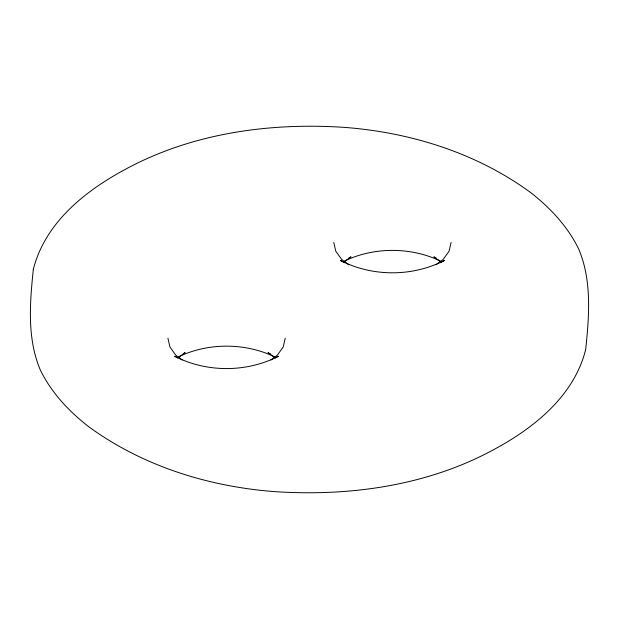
<?xml version="1.0" encoding="UTF-8"?>
<svg xmlns="http://www.w3.org/2000/svg" width="619" height="619" viewBox="0 0 619 619"><rect width="100%" height="100%" fill="white"/><g stroke="black" fill="none" stroke-linecap="round" stroke-linejoin="round"><path stroke-width="0.93" d="M285.212 338.229L283.208 346.988L277.351 355.159L270.898 360.01M451.073 242.47L449.077 251.229L443.219 259.392L436.047 264.793M178.651 357.449L185.104 352.59L183.495 353.503M344.512 261.682L350.965 256.831L348.551 258.2M440.333 262.758L444.357 260.475C412.432 276.91 372.429 276.91 340.512 260.475L344.535 262.758M275.269 358.061L278.488 356.235C246.571 372.677 206.568 372.677 174.643 356.235L177.862 358.061M344.737 260.893C374.271 246.896 410.59 246.896 440.132 260.893M178.868 356.652C208.41 342.655 244.729 342.655 274.263 356.652M436.31 258.2L433.896 256.831L440.349 261.682M270.449 353.96L268.035 352.59L274.488 357.449M348.814 264.793L341.649 259.392L335.792 251.229L333.788 242.47M182.234 360.01L175.781 355.159L169.923 346.988L167.927 338.229M33.333 269.358C29.828 302.853 26.903 338.554 40.444 370.278C51.524 392.771 68.856 411.256 88.509 426.553C142.625 466.13 208.611 486.681 275.06 491.656C350.648 496.616 429.184 485.466 496.074 448.342C535.574 426.77 574.223 395.146 585.667 349.642C589.172 316.147 592.097 280.446 578.556 248.722C567.476 226.229 550.144 207.744 530.491 192.447C476.375 152.87 410.389 132.319 343.94 127.344C268.352 122.384 189.816 133.534 122.926 170.658C83.426 192.23 44.777 223.854 33.333 269.358"/></g></svg>
